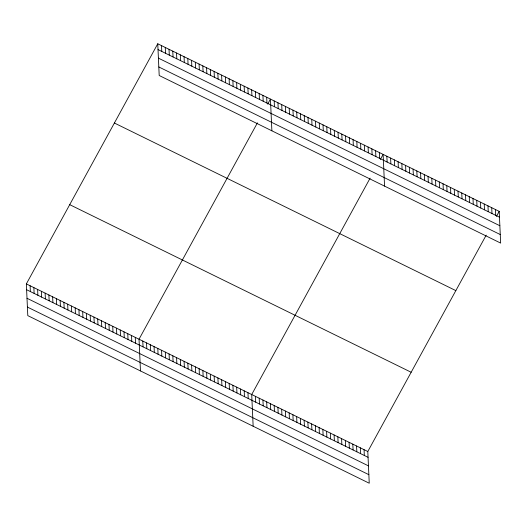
<?xml version="1.0" encoding="UTF-8"?>
<svg xmlns="http://www.w3.org/2000/svg" width="527" height="527" viewBox="0 0 527 527"><rect width="100%" height="100%" fill="white"/><g stroke="black" fill="none" stroke-linecap="round" stroke-linejoin="round"><path stroke-width="0.79" d="M486.197 235.147L367.8 451.501L369.243 483.226L27.793 315.627L26.35 283.908L157.757 43.774L499.207 211.373L500.65 243.092L159.2 75.499L157.757 43.774M257.426 122.857L139.029 339.21L140.472 370.936M267.676 104.129L270.437 99.083L271.879 130.808M370.106 178.159L251.708 394.519L253.151 426.244M380.356 159.431L383.116 154.391L384.558 186.11M496.447 216.413L499.207 211.373M158.021 49.591L499.471 217.19M158.41 58.141L499.859 225.74M158.811 66.949L500.261 234.548M114.392 123.022L455.842 290.614M69.716 204.66L411.165 372.26M26.35 283.908L367.8 451.501M26.613 289.725L368.063 457.317M27.002 298.269L368.452 465.868M27.404 307.076L368.854 474.675M495.466 209.535L495.729 215.352M491.717 207.697L491.981 213.514M487.976 205.859L488.239 211.676M484.227 204.021L484.491 209.838M480.486 202.184L480.749 208M476.737 200.346L477.001 206.162M472.996 198.508L473.259 204.324M469.247 196.67L469.511 202.487M465.506 194.825L465.769 200.649M461.757 192.987L462.021 198.804M458.016 191.149L458.279 196.966M454.267 189.312L454.537 195.128M450.526 187.474L450.789 193.29M446.777 185.636L447.048 191.453M443.036 183.798L443.299 189.615M439.287 181.96L439.558 187.777M435.546 180.122L435.809 185.939M431.797 178.284L432.068 184.101M428.056 176.446L428.319 182.263M424.307 174.608L424.578 180.425M420.566 172.77L420.829 178.587M416.817 170.932L417.088 176.749M413.076 169.095L413.339 174.911M409.327 167.257L409.598 173.073M405.586 165.419L405.849 171.235M401.844 163.581L402.108 169.398M398.096 161.743L398.359 167.56M394.354 159.905L394.618 165.722M390.606 158.067L390.869 163.884M386.864 156.229L387.128 162.046M379.361 152.547L379.624 158.363M375.606 150.702L375.87 156.519M371.851 148.858L372.115 154.674M368.09 147.013L368.353 152.83M364.335 145.169L364.598 150.985M360.58 143.331L360.843 149.148M356.825 141.486L357.089 147.303M353.07 139.642L353.334 145.459M364.058 449.663L364.322 455.48M349.315 137.797L349.579 143.614M360.31 447.825L360.573 453.642M345.554 135.953L345.824 141.77M356.568 445.987L356.832 451.804M341.799 134.108L342.063 139.925M352.82 444.149L353.083 449.966M338.044 132.264L338.308 138.087M349.078 442.311L349.342 448.128M334.289 130.426L334.553 136.243M345.33 440.473L345.593 446.29M330.534 128.581L330.798 134.398M341.588 438.635L341.852 444.452M326.78 126.737L327.043 132.554M337.84 436.797L338.103 442.614M323.018 124.892L323.288 130.709M334.098 434.959L334.362 440.776M319.263 123.048L319.527 128.865M330.35 433.122L330.613 438.938M315.508 121.203L315.772 127.02M326.608 431.284L326.872 437.1M311.753 119.359L312.017 125.182M322.86 429.446L323.123 435.262M307.999 117.521L308.262 123.338M319.118 427.601L319.382 433.425M304.244 115.676L304.507 121.493M315.37 425.763L315.633 431.587M300.482 113.832L300.752 119.649M311.628 423.925L311.892 429.742M296.727 111.987L296.991 117.804M307.88 422.087L308.143 427.904M292.972 110.143L293.236 115.96M304.138 420.25L304.402 426.066M289.218 108.298L289.481 114.115M300.39 418.412L300.653 424.228M285.463 106.454L285.726 112.277M296.648 416.574L296.912 422.39M281.708 104.616L281.971 110.433M292.9 414.736L293.164 420.553M277.946 102.772L278.216 108.588M289.158 412.898L289.422 418.715M274.192 100.927L274.455 106.744M285.41 411.06L285.674 416.877M281.668 409.222L281.932 415.039M266.682 97.238L266.945 103.055M277.92 407.384L278.184 413.201M262.927 95.394L263.19 101.21M274.178 405.546L274.442 411.363M259.172 93.549L259.436 99.372M270.43 403.708L270.694 409.525M255.411 91.711L255.681 97.528M266.688 401.87L266.952 407.687M251.656 89.867L251.919 95.683M262.94 400.033L263.204 405.849M247.901 88.022L248.164 93.839M259.198 398.195L259.462 404.011M244.146 86.178L244.409 91.994M255.45 396.357L255.714 402.173M240.391 84.333L240.655 90.15M236.636 82.489L236.9 88.305M247.953 392.674L248.217 398.491M232.875 80.644L233.145 86.468M244.199 390.83L244.462 396.647M229.12 78.806L229.383 84.623M240.437 388.985L240.701 394.802M225.365 76.962L225.628 82.779M236.682 387.141L236.946 392.964M221.61 75.117L221.874 80.934M232.927 385.303L233.191 391.12M217.855 73.273L218.119 79.09M229.173 383.458L229.436 389.275M214.1 71.428L214.364 77.245M225.418 381.614L225.681 387.431M210.339 69.584L210.609 75.401M221.663 379.769L221.926 385.586M206.584 67.746L206.847 73.563M217.901 377.925L218.171 383.742M202.829 65.901L203.093 71.718M214.146 376.08L214.41 381.897M199.074 64.057L199.338 69.874M210.392 374.236L210.655 380.059M195.319 62.212L195.583 68.029M206.637 372.398L206.9 378.215M191.564 60.368L191.828 66.185M202.882 370.553L203.145 376.37M187.803 58.523L188.073 64.34M199.127 368.709L199.39 374.526M184.048 56.679L184.312 62.496M195.365 366.864L195.636 372.681M180.293 54.841L180.557 60.658M191.611 365.02L191.874 370.837M176.538 52.996L176.802 58.813M187.856 363.175L188.119 368.992M172.784 51.152L173.047 56.969M184.101 361.331L184.364 367.154M169.029 49.307L169.292 55.124M180.346 359.493L180.609 365.31M165.267 47.463L165.537 53.28M176.591 357.649L176.855 363.465M161.512 45.618L161.776 51.435M172.83 355.804L173.1 361.621M169.075 353.96L169.338 359.776M165.32 352.115L165.583 357.932M161.565 350.271L161.829 356.087M157.81 348.426L158.074 354.249M154.055 346.588L154.319 352.405M150.294 344.744L150.564 350.56M146.539 342.899L146.802 348.716M142.784 341.055L143.048 346.871M135.274 337.366L135.538 343.182M131.519 335.521L131.783 341.344M127.758 333.683L128.028 339.5M124.003 331.839L124.267 337.655M120.248 329.994L120.512 335.811M116.493 328.15L116.757 333.966M112.738 326.305L113.002 332.122M108.984 324.461L109.247 330.277M105.222 322.623L105.492 328.44M101.467 320.778L101.731 326.595M97.712 318.934L97.976 324.751M93.958 317.089L94.221 322.906M90.203 315.245L90.466 321.062M86.448 313.4L86.711 319.217M82.686 311.556L82.956 317.373M78.931 309.718L79.195 315.535M75.177 307.873L75.44 313.69M71.422 306.029L71.685 311.846M67.667 304.184L67.93 310.001M63.912 302.34L64.175 308.157M60.15 300.495L60.421 306.312M56.396 298.651L56.659 304.468M52.641 296.813L52.904 302.63M48.886 294.968L49.149 300.785M45.131 293.124L45.394 298.941M41.376 291.279L41.64 297.096M37.615 289.435L37.885 295.252M33.86 287.59L34.123 293.407M30.105 285.746L30.368 291.563"/></g></svg>
